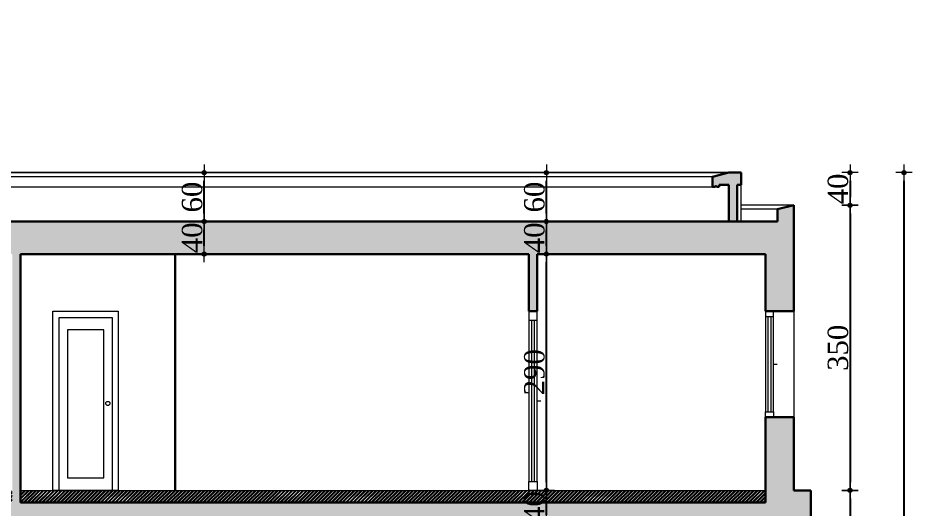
# Model space of a CAD drawing. Header units: metres. Extents: x 0 to 4415, y 1197 to 2590.
# Drawn here: x 1916.74 to 1927.71, y 1209.46 to 1215.49 of the extents above; entities that cross this region are included whole.
import ezdxf

# ---------------------------------------------------------------- set-up
doc = ezdxf.new("R2010")
doc.units = ezdxf.units.M
doc.linetypes.add('CACHE2', pattern=[4.7625, 3.175, -1.5875])
doc.linetypes.add('CONTINU', pattern=[0])
doc.layers.get('DEFPOINTS').update_dxf_attribs({"lineweight": 5})
for name, color, linetype, lineweight in [('00-cot-ext 2', 7, 'Continuous', 13), ('00-cote', 7, 'CONTINU', 20), ('00-Menuiserie', 152, 'CONTINU', 5), ('00-MUR', 7, 'Continuous', 30), ('AMENAGEMENT', 7, 'Continuous', 5), ('caché', 20, 'CACHE2', 13), ('façade 03', 33, 'Continuous', 25), ('gris', 251, 'Continuous', 9), ('vue', 7, 'Continuous', 5)]:
    doc.layers.add(name, color=color, linetype=linetype, lineweight=lineweight)
doc.styles.add('WALIDcotat', font='times.ttf')
doc.dimstyles.new('walid 100', dxfattribs={"dimscale": 0, "dimtxt": 0.25, "dimasz": 0.1, "dimexe": 1.25, "dimexo": 0.625, "dimgap": 0.02, "dimtad": 1, "dimdec": 0, "dimlfac": 100, "dimrnd": 5, "dimtxsty": 'WALIDcotat', "dimblk": 'COTE', "dimcen": 2.5, "dimse1": 1, "dimse2": 1, "dimclrd": 256, "dimclrt": 256, "dimadec": 0, "dimazin": 0, "dimtfac": 1, "dimtdec": 0, "dimtix": 1, "dimtmove": 2, "dimatfit": 3, "dimldrblk": 'COTE', "dimfxl": 1.25, "dimarcsym": 0})

# ---------------------------------------------------------------- blocks, each defined once
blk = doc.blocks.new('COTE')
at = {"ltscale": 0.05}
h = blk.add_hatch(color=256, dxfattribs=at)
edge = h.paths.add_edge_path()
edge.add_arc((0, 0), 0.25, 0, 360)
for p, q in [((1, 0), (-1, 0)), ((0, -1), (0, 1))]:
    blk.add_line(p, q)
blk.add_circle((0, 0), 0.25)
blk = doc.blocks.new('*D91')
at = {"layer": 'caché', "lineweight": -2, "transparency": 16777216}
blk.add_line((1919.027, 1212.688), (1919.027, 1212.888), dxfattribs=at)
at = {"layer": 'DEFPOINTS', "color": 0, "linetype": 'CACHE2', "transparency": 16777216}
for p in [(1919.027, 1212.988), (1926.059, 1212.988), (1925.909, 1212.588)]:
    blk.add_point(p, dxfattribs=at)
at = {"layer": 'caché', "linetype": 'CACHE2', "lineweight": -2, "transparency": 16777216, "xscale": 0.1, "yscale": 0.1, "zscale": 0.1}
for p, rotation in [((1919.027, 1212.988), 90), ((1919.027, 1212.588), 270)]:
    blk.add_blockref('COTE', p, dxfattribs=dict(at, rotation=rotation))
at = {"layer": 'caché', "linetype": 'CACHE2', "transparency": 16777216, "insert": (1918.88, 1212.788), "char_height": 0.25, "attachment_point": 5, "rotation": 90, "style": 'WALIDcotat'}
blk.add_mtext('40', dxfattribs=at)
blk = doc.blocks.new('*D92')
at = {"layer": 'caché', "lineweight": -2, "transparency": 16777216}
blk.add_line((1919.027, 1213.088), (1919.027, 1213.488), dxfattribs=at)
at = {"layer": 'DEFPOINTS', "color": 0, "linetype": 'CACHE2', "transparency": 16777216}
for p in [(1919.027, 1213.588), (1925.612, 1213.588), (1926.059, 1212.988)]:
    blk.add_point(p, dxfattribs=at)
at = {"layer": 'caché', "linetype": 'CACHE2', "lineweight": -2, "transparency": 16777216, "xscale": 0.1, "yscale": 0.1, "zscale": 0.1}
for p, rotation in [((1919.027, 1213.588), 90), ((1919.027, 1212.988), 270)]:
    blk.add_blockref('COTE', p, dxfattribs=dict(at, rotation=rotation))
at = {"layer": 'caché', "linetype": 'CACHE2', "transparency": 16777216, "insert": (1918.88, 1213.288), "char_height": 0.25, "attachment_point": 5, "rotation": 90, "style": 'WALIDcotat'}
blk.add_mtext('60', dxfattribs=at)
blk = doc.blocks.new('*U113')
blk.add_lwpolyline([(76.2, 0), (0, 0), (0, 2200), (800, 2200), (800, 0), (723.8, 0)])
for points in [[(723.8, 0), (76.2, 0), (76.2, 2123.8), (723.8, 2123.8)], [(177.8, 152.4), (622.2, 152.4), (622.2, 1971.4), (177.8, 1971.4)]]:
    blk.add_lwpolyline(points, close=True)
blk.add_circle((673, 1066.8), 25.4)
blk = doc.blocks.new('A$C6EC847CB')
for p, q in [((0.95, 0.1), (0.05, 0.1)), ((0.95, 0.07), (0.05, 0.07)), ((0.05, 0.03), (0.95, 0.03)), ((0.05, 0), (0.95, 0))]:
    blk.add_line(p, q)
for points in [[(0.05, 0), (0.05, 0.1), (0, 0.1), (0, 0)], [(0.95, 0), (0.95, 0.1), (1, 0.1), (1, 0)]]:
    blk.add_lwpolyline(points, close=True)
at = {"layer": 'DEFPOINTS'}
blk.add_line((0.5, 0.1), (0.5, 0.1464), dxfattribs=at)
blk = doc.blocks.new('*D142')
at = {"layer": '00-cot-ext 2', "lineweight": -2, "transparency": 16777216}
blk.add_line((1926.947, 1213.488), (1926.947, 1213.288), dxfattribs=at)
at = {"layer": 'DEFPOINTS', "color": 0, "transparency": 16777216}
for p in [(1925.612, 1213.588), (1925.612, 1213.188), (1926.947, 1213.188)]:
    blk.add_point(p, dxfattribs=at)
at = {"layer": '00-cot-ext 2', "lineweight": -2, "transparency": 16777216, "xscale": 0.1, "yscale": 0.1, "zscale": 0.1}
for p, rotation in [((1926.947, 1213.588), 90), ((1926.947, 1213.188), 270)]:
    blk.add_blockref('COTE', p, dxfattribs=dict(at, rotation=rotation))
at = {"layer": '00-cot-ext 2', "transparency": 16777216, "insert": (1926.8, 1213.388), "char_height": 0.25, "attachment_point": 5, "rotation": 90, "style": 'WALIDcotat'}
blk.add_mtext('40', dxfattribs=at)
blk = doc.blocks.new('*D143')
at = {"layer": '00-cot-ext 2', "lineweight": -2, "transparency": 16777216}
blk.add_line((1926.947, 1213.088), (1926.947, 1209.788), dxfattribs=at)
at = {"layer": 'DEFPOINTS', "color": 0, "transparency": 16777216}
for p in [(1925.612, 1213.188), (1926.259, 1209.688), (1926.947, 1209.688)]:
    blk.add_point(p, dxfattribs=at)
at = {"layer": '00-cot-ext 2', "lineweight": -2, "transparency": 16777216, "xscale": 0.1, "yscale": 0.1, "zscale": 0.1}
for p, rotation in [((1926.947, 1213.188), 90), ((1926.947, 1209.688), 270)]:
    blk.add_blockref('COTE', p, dxfattribs=dict(at, rotation=rotation))
at = {"layer": '00-cot-ext 2', "transparency": 16777216, "insert": (1926.8, 1211.438), "char_height": 0.25, "attachment_point": 5, "rotation": 90, "style": 'WALIDcotat'}
blk.add_mtext('350', dxfattribs=at)
blk = doc.blocks.new('*D144')
at = {"layer": '00-cot-ext 2', "lineweight": -2, "transparency": 16777216}
blk.add_line((1926.947, 1209.588), (1926.947, 1205.788), dxfattribs=at)
at = {"layer": 'DEFPOINTS', "color": 0, "transparency": 16777216}
for p in [(1926.259, 1209.688), (1926.465, 1205.688), (1926.947, 1205.688)]:
    blk.add_point(p, dxfattribs=at)
at = {"layer": '00-cot-ext 2', "lineweight": -2, "transparency": 16777216, "xscale": 0.1, "yscale": 0.1, "zscale": 0.1}
for p, rotation in [((1926.947, 1209.688), 90), ((1926.947, 1205.688), 270)]:
    blk.add_blockref('COTE', p, dxfattribs=dict(at, rotation=rotation))
at = {"layer": '00-cot-ext 2', "transparency": 16777216, "insert": (1926.8, 1207.688), "char_height": 0.25, "attachment_point": 5, "rotation": 90, "style": 'WALIDcotat'}
blk.add_mtext('400', dxfattribs=at)
blk = doc.blocks.new('*D152')
at = {"layer": '00-cot-ext 2', "lineweight": -2, "transparency": 16777216}
blk.add_line((1923.224, 1209.388), (1923.224, 1209.588), dxfattribs=at)
at = {"layer": 'DEFPOINTS', "color": 0, "transparency": 16777216}
for p in [(1923.224, 1209.688), (1925.909, 1209.688), (1924.915, 1209.288)]:
    blk.add_point(p, dxfattribs=at)
at = {"layer": '00-cot-ext 2', "lineweight": -2, "transparency": 16777216, "xscale": 0.1, "yscale": 0.1, "zscale": 0.1}
for p, rotation in [((1923.224, 1209.688), 90), ((1923.224, 1209.288), 270)]:
    blk.add_blockref('COTE', p, dxfattribs=dict(at, rotation=rotation))
at = {"layer": '00-cot-ext 2', "transparency": 16777216, "insert": (1923.077, 1209.488), "char_height": 0.25, "attachment_point": 5, "rotation": 90, "style": 'WALIDcotat'}
blk.add_mtext('40', dxfattribs=at)
blk = doc.blocks.new('*D153')
at = {"layer": '00-cot-ext 2', "lineweight": -2, "transparency": 16777216}
blk.add_line((1923.224, 1209.788), (1923.224, 1212.488), dxfattribs=at)
at = {"layer": 'DEFPOINTS', "color": 0, "transparency": 16777216}
for p in [(1923.224, 1212.588), (1925.909, 1212.588), (1925.909, 1209.688)]:
    blk.add_point(p, dxfattribs=at)
at = {"layer": '00-cot-ext 2', "lineweight": -2, "transparency": 16777216, "xscale": 0.1, "yscale": 0.1, "zscale": 0.1}
for p, rotation in [((1923.224, 1212.588), 90), ((1923.224, 1209.688), 270)]:
    blk.add_blockref('COTE', p, dxfattribs=dict(at, rotation=rotation))
at = {"layer": '00-cot-ext 2', "transparency": 16777216, "insert": (1923.077, 1211.138), "char_height": 0.25, "attachment_point": 5, "rotation": 90, "style": 'WALIDcotat'}
blk.add_mtext('290', dxfattribs=at)
blk = doc.blocks.new('*D154')
at = {"layer": '00-cot-ext 2', "lineweight": -2, "transparency": 16777216}
blk.add_line((1923.224, 1212.688), (1923.224, 1212.888), dxfattribs=at)
at = {"layer": 'DEFPOINTS', "color": 0, "transparency": 16777216}
for p in [(1923.224, 1212.988), (1925.462, 1212.988), (1925.909, 1212.588)]:
    blk.add_point(p, dxfattribs=at)
at = {"layer": '00-cot-ext 2', "lineweight": -2, "transparency": 16777216, "xscale": 0.1, "yscale": 0.1, "zscale": 0.1}
for p, rotation in [((1923.224, 1212.988), 90), ((1923.224, 1212.588), 270)]:
    blk.add_blockref('COTE', p, dxfattribs=dict(at, rotation=rotation))
at = {"layer": '00-cot-ext 2', "transparency": 16777216, "insert": (1923.077, 1212.788), "char_height": 0.25, "attachment_point": 5, "rotation": 90, "style": 'WALIDcotat'}
blk.add_mtext('40', dxfattribs=at)
blk = doc.blocks.new('*D155')
at = {"layer": '00-cot-ext 2', "lineweight": -2, "transparency": 16777216}
blk.add_line((1923.224, 1213.088), (1923.224, 1213.488), dxfattribs=at)
at = {"layer": 'DEFPOINTS', "color": 0, "transparency": 16777216}
for p in [(1923.224, 1213.588), (1925.462, 1213.588), (1925.462, 1212.988)]:
    blk.add_point(p, dxfattribs=at)
at = {"layer": '00-cot-ext 2', "lineweight": -2, "transparency": 16777216, "xscale": 0.1, "yscale": 0.1, "zscale": 0.1}
for p, rotation in [((1923.224, 1213.588), 90), ((1923.224, 1212.988), 270)]:
    blk.add_blockref('COTE', p, dxfattribs=dict(at, rotation=rotation))
at = {"layer": '00-cot-ext 2', "transparency": 16777216, "insert": (1923.077, 1213.288), "char_height": 0.25, "attachment_point": 5, "rotation": 90, "style": 'WALIDcotat'}
blk.add_mtext('60', dxfattribs=at)
blk = doc.blocks.new('*D601')
at = {"layer": '00-cote', "lineweight": -2, "ltscale": 0.1, "transparency": 16777216}
blk.add_line((1927.608, 1213.488), (1927.608, 1202.287), dxfattribs=at)
at = {"layer": 'DEFPOINTS', "color": 0, "ltscale": 0.1, "transparency": 16777216}
for p in [(1925.612, 1213.588), (1925.612, 1202.187), (1927.608, 1202.187)]:
    blk.add_point(p, dxfattribs=at)
at = {"layer": '00-cote', "lineweight": -2, "ltscale": 0.1, "transparency": 16777216, "xscale": 0.1, "yscale": 0.1, "zscale": 0.1}
for p, rotation in [((1927.608, 1213.588), 90), ((1927.608, 1202.187), 270)]:
    blk.add_blockref('COTE', p, dxfattribs=dict(at, rotation=rotation))
at = {"layer": '00-cote', "ltscale": 0.1, "transparency": 16777216, "insert": (1927.461, 1207.887), "char_height": 0.25, "attachment_point": 5, "rotation": 90, "style": 'WALIDcotat'}
blk.add_mtext('1140', dxfattribs=at)

msp = doc.modelspace()

# ---------------------------------------------------------------- hatches: boundary and pattern name
at = {"layer": 'façade 03', "lineweight": 5, "ltscale": 0.01}
h = msp.add_hatch(dxfattribs=at)
h.set_pattern_fill('STEEL', color=256, scale=0.01)
h.set_pattern_definition([(45, (0, 0), (-0.0224506403, 0.0224506403), []), (45, (0, 0.015875), (-0.0224506403, 0.0224506403), [])])
h.paths.add_polyline_path([(1926.112, 1200.088), (1919.914, 1200.088), (1919.914, 1199.938), (1926.112, 1199.938)])
h.paths.add_polyline_path([(1919.714, 1200.088), (1913.527, 1200.088), (1913.527, 1199.938), (1919.714, 1199.938)])
h.paths.add_polyline_path([(1920.262, 1203.088), (1916.962, 1203.088), (1916.962, 1202.938), (1920.262, 1202.938)])
h.paths.add_polyline_path([(1916.712, 1203.088), (1914.167, 1203.088), (1914.167, 1202.938), (1916.712, 1202.938)])
h.paths.add_polyline_path([(1926.165, 1206.358), (1925.265, 1206.358), (1925.265, 1206.388), (1914.162, 1206.388), (1914.162, 1206.238), (1926.165, 1206.238)])
h.paths.add_polyline_path([(1925.909, 1209.688), (1916.773, 1209.688), (1916.773, 1209.538), (1923.009, 1209.538), (1925.909, 1209.538)])
h.paths.add_polyline_path([(1916.673, 1209.688), (1914.162, 1209.688), (1914.162, 1209.538), (1916.673, 1209.538)])
h.paths.add_polyline_path([(1908.062, 1209.688), (1907.062, 1209.688), (1907.062, 1209.538), (1908.062, 1209.538)])
h.paths.add_polyline_path([(1906.912, 1209.688), (1904.932, 1209.688), (1904.932, 1209.538), (1906.912, 1209.538)])
h.paths.add_polyline_path([(1904.832, 1209.688), (1899.705, 1209.688), (1899.705, 1209.538), (1904.832, 1209.538)])
h.paths.add_polyline_path([(1899.355, 1209.658), (1897.51, 1209.658), (1897.51, 1209.538), (1899.355, 1209.538)])
h.paths.add_polyline_path([(1905.162, 1206.388), (1897.662, 1206.388), (1897.662, 1206.238), (1905.162, 1206.238)])
h.paths.add_polyline_path([(1908.062, 1206.388), (1905.262, 1206.388), (1905.262, 1206.238), (1908.062, 1206.238)])
h.paths.add_polyline_path([(1908.062, 1203.088), (1897.662, 1203.088), (1897.662, 1203.058), (1897.662, 1202.938), (1908.062, 1202.938)])
h.paths.add_polyline_path([(1897.662, 1203.058), (1896.112, 1203.058), (1896.112, 1202.988), (1896.112, 1202.938), (1897.662, 1202.938)])
h.paths.add_polyline_path([(1908.062, 1200.088), (1896.312, 1200.088), (1896.312, 1199.938), (1908.062, 1199.938)])
at = {"layer": 'gris'}
h = msp.add_hatch(color=256, dxfattribs=at)
h.dxf.hatch_style = 1
h.paths.add_polyline_path([(1926.259, 1213.188), (1926.059, 1213.138), (1926.059, 1212.988), (1914.162, 1212.988), (1914.162, 1215.488), (1913.912, 1215.388), (1913.912, 1215.288), (1910.412, 1215.288), (1910.412, 1215.088), (1913.912, 1215.088), (1913.912, 1212.588), (1913.912, 1206.357), (1912.104, 1206.357), (1912.104, 1206.157), (1913.912, 1206.157), (1913.912, 1203.088), (1913.312, 1203.088), (1910.412, 1203.088), (1910.412, 1202.838), (1913.427, 1202.838), (1913.427, 1199.938), (1913.527, 1199.938), (1913.527, 1202.738), (1919.714, 1202.738), (1919.714, 1199.938), (1910.412, 1199.938), (1910.412, 1199.738), (1926.312, 1199.738), (1926.312, 1202.988), (1926.312, 1203.058), (1925.612, 1203.058), (1925.612, 1203.988), (1925.262, 1203.988), (1925.262, 1202.938), (1920.362, 1202.938), (1920.362, 1205.988), (1925.262, 1205.988), (1925.262, 1205.288), (1925.612, 1205.288), (1925.612, 1205.988), (1926.465, 1205.988), (1926.465, 1206.688), (1926.165, 1206.688), (1926.165, 1206.238), (1914.162, 1206.238), (1914.162, 1209.288), (1917.314, 1209.288), (1917.314, 1208.588), (1917.414, 1208.588), (1917.414, 1209.288), (1924.915, 1209.288), (1924.915, 1208.588), (1925.265, 1208.588), (1925.265, 1209.288), (1926.165, 1209.288), (1926.165, 1208.788), (1926.465, 1208.788), (1926.465, 1209.688), (1926.259, 1209.688), (1926.259, 1210.588), (1925.909, 1210.588), (1925.909, 1209.538), (1923.009, 1209.538), (1916.773, 1209.538), (1916.773, 1212.588), (1923.009, 1212.588), (1923.009, 1211.888), (1923.109, 1211.888), (1923.109, 1212.588), (1925.909, 1212.588), (1925.909, 1211.888), (1926.259, 1211.888)])
h.paths.add_polyline_path([(1920.262, 1205.988), (1920.262, 1202.938), (1916.962, 1202.938), (1916.962, 1205.988)], flags=16)
h.paths.add_polyline_path([(1916.673, 1212.588), (1916.673, 1209.538), (1914.162, 1209.538), (1914.162, 1212.588)], flags=16)
h.paths.add_polyline_path([(1926.112, 1202.738), (1926.112, 1199.938), (1919.914, 1199.938), (1919.914, 1202.738)], flags=16)
h.paths.add_polyline_path([(1916.712, 1205.988), (1916.712, 1202.938), (1914.167, 1202.938), (1914.167, 1205.988)], flags=16)
h = msp.add_hatch(color=256, dxfattribs=at)
h.dxf.hatch_style = 1
h.paths.add_polyline_path([(1925.612, 1213.588), (1925.462, 1213.588), (1925.262, 1213.538), (1925.262, 1213.413), (1925.292, 1213.413, -1), (1925.312, 1213.413), (1925.342, 1213.413), (1925.342, 1213.438), (1925.462, 1213.438), (1925.462, 1212.988), (1925.562, 1212.988), (1925.562, 1213.438), (1925.612, 1213.438)])

# ---------------------------------------------------------------- linework, layer by layer
at = {"layer": '00-MUR'}
for p, q in [((1925.462, 1213.588), (1925.262, 1213.538)), ((1925.462, 1213.588), (1925.262, 1213.538)), ((1925.612, 1213.588), (1925.462, 1213.588)), ((1925.612, 1213.438), (1925.612, 1213.588)), ((1925.262, 1213.538), (1925.262, 1213.413)), ((1925.262, 1213.413), (1925.292, 1213.413)), ((1925.312, 1213.413), (1925.342, 1213.413)), ((1925.342, 1213.413), (1925.342, 1213.438)), ((1925.342, 1213.438), (1925.462, 1213.438)), ((1925.342, 1213.438), (1925.342, 1213.413)), ((1925.462, 1213.438), (1925.462, 1212.988)), ((1925.612, 1213.438), (1925.562, 1213.438)), ((1925.562, 1213.438), (1925.562, 1212.988)), ((1926.259, 1213.188), (1926.059, 1213.138)), ((1926.259, 1213.188), (1926.259, 1211.888)), ((1926.059, 1213.138), (1926.059, 1212.988)), ((1914.162, 1212.988), (1926.059, 1212.988)), ((1925.562, 1212.988), (1925.612, 1212.988)), ((1916.773, 1212.588), (1916.773, 1209.538)), ((1916.773, 1212.588), (1923.009, 1212.588)), ((1918.673, 1212.588), (1918.673, 1209.688)), ((1923.009, 1212.588), (1923.009, 1211.888)), ((1923.109, 1212.588), (1923.109, 1211.888)), ((1923.109, 1212.588), (1925.909, 1212.588)), ((1925.909, 1212.588), (1925.909, 1211.888)), ((1923.109, 1211.888), (1923.009, 1211.888)), ((1925.909, 1211.888), (1926.259, 1211.888)), ((1925.909, 1210.588), (1926.259, 1210.588)), ((1925.909, 1210.588), (1925.909, 1209.538)), ((1926.259, 1210.588), (1926.259, 1209.688)), ((1926.465, 1209.688), (1926.259, 1209.688)), ((1926.465, 1209.688), (1926.465, 1208.788)), ((1916.773, 1209.538), (1923.009, 1209.538)), ((1923.009, 1209.538), (1925.909, 1209.538))]:
    msp.add_line(p, q, dxfattribs=at)
msp.add_arc((1925.302, 1213.413), 0.01, 0, 180, dxfattribs=at)
at = {"layer": 'AMENAGEMENT'}
msp.add_line((1925.462, 1213.588), (1914.162, 1213.588), dxfattribs=at)
at = {"layer": 'vue'}
for p, q in [((1914.162, 1213.588), (1925.462, 1213.588)), ((1925.262, 1213.538), (1914.162, 1213.538)), ((1914.162, 1213.413), (1925.262, 1213.413)), ((1926.259, 1213.188), (1925.612, 1213.188)), ((1926.059, 1213.138), (1925.612, 1213.138)), ((1926.259, 1211.888), (1926.259, 1210.588)), ((1916.773, 1209.688), (1925.909, 1209.688))]:
    msp.add_line(p, q, dxfattribs=at)
msp.add_lwpolyline([(1925.612, 1213.438), (1925.562, 1213.438), (1925.562, 1212.988), (1925.612, 1212.988)], close=True, dxfattribs=at)

# ---------------------------------------------------------------- block references
at = {"layer": '00-Menuiserie', "xscale": 0.001, "yscale": 0.001}
msp.add_blockref('*U113', (1917.173, 1209.688), dxfattribs=at)
at = {"layer": '00-Menuiserie', "rotation": 270}
for p, xscale in [((1923.009, 1211.888), 2.2), ((1925.909, 1211.888), 1.3)]:
    msp.add_blockref('A$C6EC847CB', p, dxfattribs=dict(at, xscale=xscale))

# ---------------------------------------------------------------- dimensions: what is measured, and where the dimension line sits
at = {"layer": '00-cot-ext 2'}
for base, p1, p2, angle, picture, middle in [((1923.224, 1213.588), (1925.462, 1212.988), (1925.462, 1213.588), 270, '*D155', (1923.077, 1213.288)), ((1926.947, 1209.688), (1925.612, 1213.188), (1926.259, 1209.688), 90, '*D143', (1926.8, 1211.438)), ((1923.224, 1212.988), (1925.909, 1212.588), (1925.462, 1212.988), 270, '*D154', (1923.077, 1212.788)), ((1923.224, 1212.588), (1925.909, 1209.688), (1925.909, 1212.588), 270, '*D153', (1923.077, 1211.138)), ((1923.224, 1209.688), (1924.915, 1209.288), (1925.909, 1209.688), 270, '*D152', (1923.077, 1209.488)), ((1926.947, 1205.688), (1926.259, 1209.688), (1926.465, 1205.688), 90, '*D144', (1926.8, 1207.688))]:
    dim = msp.add_linear_dim(base=base, p1=p1, p2=p2, angle=angle, dimstyle='walid 100', override={"dimscale": 1, "dimfxl": 0}, dxfattribs=at)
    dim.commit()
    dim.dimension.update_dxf_attribs({"geometry": picture, "text_midpoint": middle})
dim = msp.add_aligned_dim(p1=(1925.612, 1213.588), p2=(1925.612, 1213.188), distance=1.335, dimstyle='walid 100', override={"dimscale": 1, "dimfxl": 0}, dxfattribs=at)
dim.commit()
dim.dimension.update_dxf_attribs({"geometry": '*D142', "text_midpoint": (1926.8, 1213.388)})
at = {"layer": '00-cote', "ltscale": 0.1}
dim = msp.add_aligned_dim(p1=(1925.612, 1213.588), p2=(1925.612, 1202.187), distance=1.996, dimstyle='walid 100', override={"dimscale": 1, "dimfxl": 0}, dxfattribs=at)
dim.commit()
dim.dimension.update_dxf_attribs({"geometry": '*D601', "text_midpoint": (1927.461, 1207.887)})
at = {"layer": 'caché', "linetype": 'CACHE2'}
for base, p1, p2, picture, middle in [((1919.027, 1213.588), (1926.059, 1212.988), (1925.612, 1213.588), '*D92', (1918.88, 1213.288)), ((1919.027, 1212.988), (1925.909, 1212.588), (1926.059, 1212.988), '*D91', (1918.88, 1212.788))]:
    dim = msp.add_linear_dim(base=base, p1=p1, p2=p2, angle=270, dimstyle='walid 100', override={"dimscale": 1, "dimfxl": 0}, dxfattribs=at)
    dim.commit()
    dim.dimension.update_dxf_attribs({"geometry": picture, "text_midpoint": middle})

doc.saveas('drawing.dxf')
